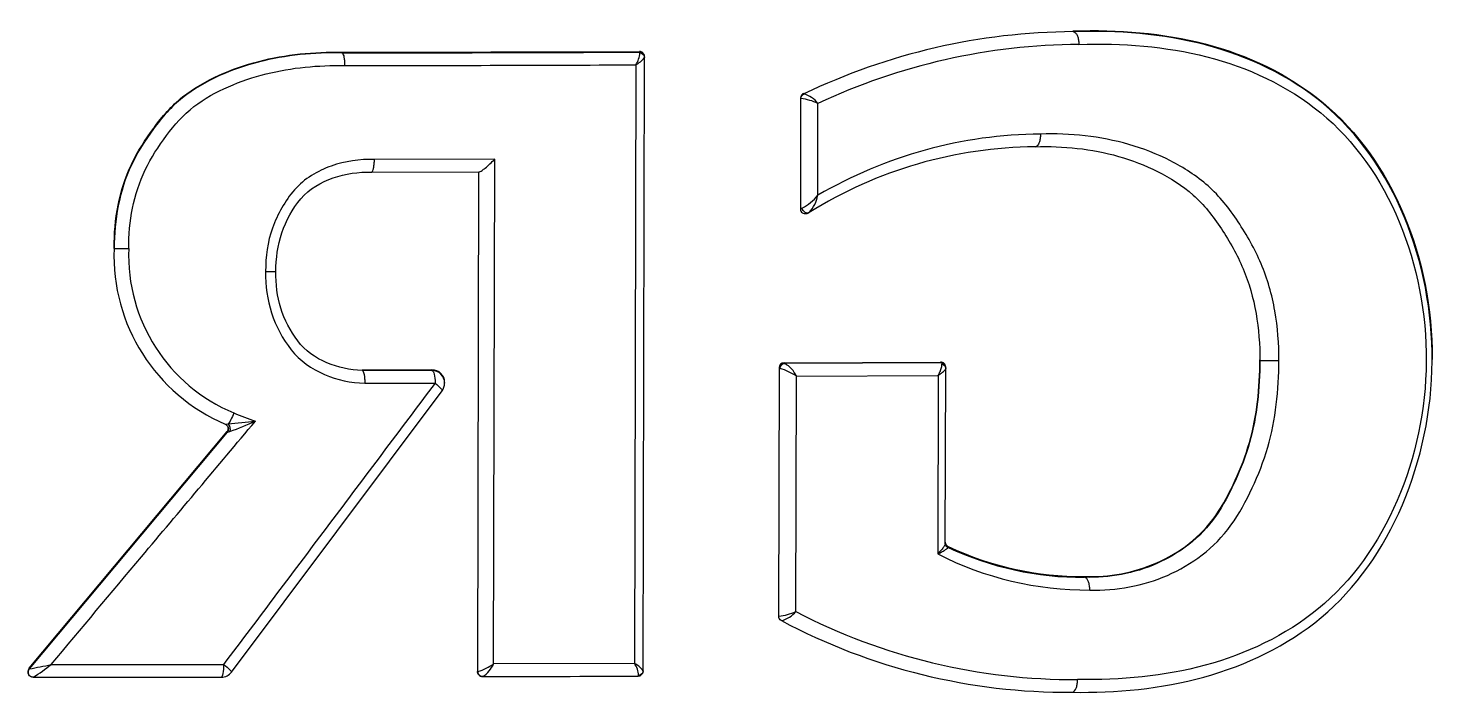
# Model space of a CAD drawing. Header units: centimetres. Extents: x -1797 to 2001, y -8788 to 1856.
# Drawn here: x -855.675 to -855.123, y -8610.468 to -8610.206 of the extents above; entities that cross this region are included whole.
import ezdxf

# ---------------------------------------------------------------- set-up
doc = ezdxf.new("R2010")
doc.units = ezdxf.units.CM
doc.header["$LTSCALE"] = 100
doc.header["$MEASUREMENT"] = 0
doc.layers.add('ID_Furniture-Fixed_01', color=141, linetype='Continuous')

msp = doc.modelspace()

# ---------------------------------------------------------------- linework, layer by layer
at = {"layer": 'ID_Furniture-Fixed_01'}
for p, q in [((-855.2640183277038, -8610.207821115473, 9.257823269087292e-05), (-855.2640302691136, -8610.207821192354, 9.257823269087292e-05)), ((-855.2640302668935, -8610.207820137206, 9.257823269087292e-05), (-855.2640296514144, -8610.207527632881, 9.257823269087292e-05)), ((-855.2640302668935, -8610.207820137206, 9.257823269087292e-05), (-855.2640183277038, -8610.207821115473, 9.257823269087292e-05)), ((-855.5517255421194, -8610.216202719272, 9.257823269087292e-05), (-855.5517249737188, -8610.215932588846, 9.257823269087292e-05)), ((-855.5517249737188, -8610.215932588846, 9.257823269087292e-05), (-855.4347170274143, -8610.215605962167, 9.257823269087292e-05)), ((-855.4347170274143, -8610.215605962167, 9.257823269087292e-05), (-855.4347176114068, -8610.215883502584, 9.257823269087292e-05)), ((-855.4347176114068, -8610.215883502584, 9.257823269087292e-05), (-855.4345340296452, -8610.216131220708, 9.257823269087292e-05)), ((-855.551722771376, -8610.21620323114, 9.257823269087292e-05), (-855.551725543072, -8610.216203172078, 9.257823269087292e-05)), ((-855.5517255421194, -8610.216202719272, 9.257823269087292e-05), (-855.551722771376, -8610.21620323114, 9.257823269087292e-05)), ((-855.4361749260304, -8610.220888315936, 9.257823269087292e-05), (-855.4366699062227, -8610.456329019764, 9.257823269087292e-05)), ((-855.4332295405027, -8610.459178265817, 9.257823269087292e-05), (-855.4327221371152, -8610.218036435475, 9.257823269087292e-05)), ((-855.4327221371152, -8610.218036435475, 9.257823269087292e-05), (-855.4327218235233, -8610.217887401881, 9.257823269087292e-05)), ((-855.4327218235233, -8610.217887401881, 9.257823269087292e-05), (-855.4327212163546, -8610.217598846826, 9.257823269087292e-05)), ((-855.3701213234983, -8610.232354604497, 9.257823269087292e-05), (-855.3701207859942, -8610.232099157165, 9.257823269087292e-05)), ((-855.3700401821054, -8610.23232820029, 9.257823269087292e-05), (-855.3701213234983, -8610.232354604497, 9.257823269087292e-05)), ((-855.3712649224306, -8610.234157491024, 9.257823269087292e-05), (-855.3713561469096, -8610.27751163182, 9.257823269087292e-05)), ((-855.3712644026548, -8610.233910469142, 9.257823269087292e-05), (-855.3712649224306, -8610.234157491024, 9.257823269087292e-05)), ((-855.3712649224306, -8610.234157491024, 9.257823269087292e-05), (-855.3711308193817, -8610.234130699564, 9.257823269087292e-05)), ((-855.3645198138522, -8610.272196478985, 9.257823269087292e-05), (-855.3644438636209, -8610.236065990877, 9.257823269087292e-05)), ((-855.4916314049726, -8610.257978960813, 9.257823269087292e-05), (-855.538965580464, -8610.258089839695, 9.257823269087292e-05)), ((-855.4920489160497, -8610.456503048224, 9.257823269087292e-05), (-855.4916314049726, -8610.257978960813, 9.257823269087292e-05)), ((-855.5401845362996, -8610.263095690152, 9.257823269087292e-05), (-855.497821884552, -8610.262997209053, 9.257823269087292e-05)), ((-855.4979768404153, -8610.262975319816, 9.257823269087292e-05), (-855.4983903597974, -8610.459499078355, 9.257823269087292e-05)), ((-855.3706189784405, -8610.277262790618, 9.257823269087292e-05), (-855.3713551650878, -8610.277512223907, 9.257823269087292e-05)), ((-855.6413866869896, -8610.293167387867, 9.257823269087292e-05), (-855.64138615753, -8610.292915763901, 9.257823269087292e-05)), ((-855.1228112044821, -8610.33673121554, 9.257823269087292e-05), (-855.1228112096503, -8610.33673367164, 9.257823269087292e-05)), ((-855.1228111559833, -8610.336708166667, 9.257823269087292e-05), (-855.1228112044821, -8610.33673121554, 9.257823269087292e-05)), ((-855.1228103640299, -8610.336331793285, 9.257823269087292e-05), (-855.1228111559833, -8610.336708166667, 9.257823269087292e-05)), ((-855.5437617366431, -8610.341149148575, 9.257823269087292e-05), (-855.5437674319239, -8610.341148903819, 9.257823269087292e-05)), ((-855.5437674300176, -8610.341147997879, 9.257823269087292e-05), (-855.5437668607221, -8610.340877441915, 9.257823269087292e-05)), ((-855.5163165375895, -8610.341088819368, 9.257823269087292e-05), (-855.5437674300176, -8610.341147997879, 9.257823269087292e-05)), ((-855.5437674300176, -8610.341147997879, 9.257823269087292e-05), (-855.5437617365994, -8610.341149148575, 9.257823269087292e-05)), ((-855.5437668607221, -8610.340877441915, 9.257823269087292e-05), (-855.5163159650754, -8610.340816733871, 9.257823269087292e-05)), ((-855.5163159650754, -8610.340816733871, 9.257823269087292e-05), (-855.5163165375895, -8610.341088819368, 9.257823269087292e-05)), ((-855.3797343757494, -8610.340344288074, 9.257823269087292e-05), (-855.3799392328444, -8610.437701964536, 9.257823269087292e-05)), ((-855.3797338560937, -8610.340097323246, 9.257823269087292e-05), (-855.3797343757494, -8610.340344288074, 9.257823269087292e-05)), ((-855.3797343757494, -8610.340344288074, 9.257823269087292e-05), (-855.3793703891345, -8610.340363338677, 9.257823269087292e-05)), ((-855.377730172487, -8610.33834880544, 9.257823269087292e-05), (-855.3777296230771, -8610.338087700085, 9.257823269087292e-05)), ((-855.3775117987086, -8610.338368880544, 9.257823269087292e-05), (-855.377730172487, -8610.33834880544, 9.257823269087292e-05)), ((-855.3777296230771, -8610.338087700085, 9.257823269087292e-05), (-855.3161978200449, -8610.337770797036, 9.257823269087292e-05)), ((-855.3161984259111, -8610.338058732978, 9.257823269087292e-05), (-855.3775117987086, -8610.338368880544, 9.257823269087292e-05)), ((-855.3729461343512, -8610.343350836656, 9.257823269087292e-05), (-855.3172099922579, -8610.343070746509, 9.257823269087292e-05)), ((-855.3172099922579, -8610.343070746509, 9.257823269087292e-05), (-855.3173575683843, -8610.413264168732, 9.257823269087292e-05)), ((-855.3161978200449, -8610.337770797036, 9.257823269087292e-05), (-855.3161984259111, -8610.338058732978, 9.257823269087292e-05)), ((-855.3143478921681, -8610.409094196115, 9.257823269087292e-05), (-855.3142031695991, -8610.340315259946, 9.257823269087292e-05)), ((-855.3142031695991, -8610.340315259946, 9.257823269087292e-05), (-855.3142026380276, -8610.340062632273, 9.257823269087292e-05)), ((-855.3142026380276, -8610.340062632273, 9.257823269087292e-05), (-855.3142020008247, -8610.339759803617, 9.257823269087292e-05)), ((-855.542760961878, -8610.346140900838, 9.257823269087292e-05), (-855.5150859543953, -8610.346081796259, 9.257823269087292e-05)), ((-855.5113264509707, -8610.345805382069, 9.257823269087292e-05), (-855.5113270678833, -8610.346098567603, 9.257823269087292e-05)), ((-855.373140711615, -8610.435906936098, 9.257823269087292e-05), (-855.3729461343512, -8610.343350836656, 9.257823269087292e-05)), ((-855.5951891872921, -8610.45971439734, 9.257823269087292e-05), (-855.5123295902597, -8610.349090966865, 9.257823269087292e-05)), ((-855.6747457897284, -8610.458207882391, 9.257823269087292e-05), (-855.5968752066613, -8610.365090091049, 9.257823269087292e-05)), ((-855.5968752066613, -8610.365090091049, 9.257823269087292e-05), (-855.5968757429903, -8610.365344979688, 9.257823269087292e-05)), ((-855.5968757429903, -8610.365344979688, 9.257823269087292e-05), (-855.6747463297827, -8610.458464541483, 9.257823269087292e-05)), ((-855.5968757429921, -8610.365344979688, 9.257823269087292e-05), (-855.5968784116351, -8610.365358665968, 9.257823269087292e-05)), ((-855.3133412074519, -8610.410777766456, 9.257823269087292e-05), (-855.3132120261077, -8610.410682047286, 9.257823269087292e-05)), ((-855.3132120261077, -8610.410682047286, 9.257823269087292e-05), (-855.3132113850463, -8610.410377384818, 9.257823269087292e-05)), ((-855.2596468791537, -8610.422452500334, 9.257823269087292e-05), (-855.2596462602771, -8610.42215838117, 9.257823269087292e-05)), ((-855.25963064231, -8610.422454365436, 9.257823269087292e-05), (-855.2596468791537, -8610.422452500334, 9.257823269087292e-05)), ((-855.3798585543307, -8610.437736922147, 9.257823269087292e-05), (-855.3799392328444, -8610.437701964536, 9.257823269087292e-05)), ((-855.6747463297827, -8610.458464541483, 9.257823269087292e-05), (-855.6747457897284, -8610.458207882391, 9.257823269087292e-05)), ((-855.6747284430714, -8610.458463559622, 9.257823269087292e-05), (-855.6747463297827, -8610.458464541483, 9.257823269087292e-05)), ((-855.4366699062227, -8610.456329019764, 9.257823269087292e-05), (-855.4920489160497, -8610.456503048224, 9.257823269087292e-05)), ((-855.4332298539441, -8610.459327227738, 9.257823269087292e-05), (-855.4332295405027, -8610.459178265819, 9.257823269087292e-05)), ((-855.6752136312009, -8610.459744991986, 9.257823269087292e-05), (-855.6752130940938, -8610.4594897334, 9.257823269087292e-05)), ((-855.4982343290587, -8610.459511480884, 9.257823269087292e-05), (-855.4983903597974, -8610.459499078355, 9.257823269087292e-05)), ((-855.4350275893669, -8610.461073689357, 9.257823269087292e-05), (-855.4352340572061, -8610.461322710373, 9.257823269087292e-05)), ((-855.2645770386605, -8610.467671663733, 9.257823269087292e-05), (-855.2645651109644, -8610.467671586914, 9.257823269087292e-05))]:
    msp.add_line(p, q, dxfattribs=at)
for centre, radius, start, end in [((-855.2623450609192, -8610.456647827341, 9.257823269087292e-05), 0.2488323415613118, 90.38803659739862, 115.6455104261681), ((-855.6677933009021, -8546.227294217799, 9.257823269087292e-05), 63.9890137674753, 270.1039271581358, 270.2086964942249), ((-855.4347218190962, -8610.21788319355, 9.257823269087292e-05), 0.002000000000000006, 359.8794401218305, 89.8794401218305), ((-855.4347075574372, -8610.21759229149, 9.257823269087292e-05), 0.001986351899266223, 359.8109127754478, 90.27315994884721), ((-855.2601520851365, -8610.458303393105, 9.257823269087292e-05), 0.245491828800461, 90.38018284926429, 115.1397706314404), ((-855.6666809061169, -8545.62097420224, 9.257823269087292e-05), 64.6003253591152, 270.1028686192474, 270.2044424351633), ((-855.4434813311316, -8610.215706518953, 9.257823269087292e-05), 0.008957375479136196, 324.6552411428303, 357.2823797850612), ((-855.440810943104, -8610.211759365602, 9.257823269087292e-05), 0.01023867122679572, 296.9231371996657, 322.1878455701061), ((-855.3692651888625, -8610.234161698801, 9.257823269087292e-05), 0.001999639054229796, 115.3498684751719, 179.8794401218305), ((-855.3692472227237, -8610.233917384297, 9.257823269087292e-05), 0.002017191784168551, 115.6618559433771, 179.8035833813244), ((-855.3729138584097, -8610.242689117114, 9.257823269087292e-05), 0.01075205156630533, 38.02368774084444, 74.49825527569858), ((-855.3739482811941, -8610.256386060877, 9.257823269087292e-05), 0.02243299351868223, 64.93284032334513, 82.78490819758156), ((-855.2756653976987, -8610.423936968022, 9.257823269087292e-05), 0.1758416426310437, 90.41416116757541, 120.3518860859811), ((-855.2776531486363, -8610.423295790242, 9.257823269087292e-05), 0.1701993292759255, 90.46235617063958, 122.0062882951481), ((-855.381947888576, -8610.25741984451, 9.257823269087292e-05), 0.02284921694484665, 299.7232920016009, 319.7065935676617), ((-855.378870420335, -8610.269326548017, 9.257823269087292e-05), 0.01463476717448792, 318.7887716641516, 348.6907982023029), ((-855.3694839154034, -8610.277590013364, 9.257823269087292e-05), 0.001855651867201591, 177.5427422027317, 235.5055173269226), ((-855.5692171323924, -8610.295828925398, 9.257823269087292e-05), 0.07221861528063822, 177.8879488602527, 246.8285171980421), ((-855.5684930813934, -8610.295762335165, 9.257823269087292e-05), 0.06719148474597789, 177.7825162185987, 247.456772686154), ((-855.5163270582486, -8610.346088728813, 9.257823269087292e-05), 0.004999920513669432, 359.8872557002308, 89.8794401218305), ((-855.5163057156662, -8610.345800072737, 9.257823269087292e-05), 0.004983349408636786, 359.9658756553316, 90.11784210676018), ((-855.3777343801769, -8610.340348496404, 9.257823269087292e-05), 0.002000000000000526, 89.87944012130936, 179.8794401218305), ((-855.3777175212388, -8610.340104009709, 9.257823269087292e-05), 0.002016345942029599, 90.34388368717057, 179.8099994243619), ((-855.3844459223676, -8610.359678704217, 9.257823269087292e-05), 0.01997108869221992, 54.84279708953592, 75.27712836261287), ((-855.3826045727922, -8610.347619159944, 9.257823269087292e-05), 0.01055954624133105, 23.84192242418503, 61.16486216543809), ((-855.3162026336006, -8610.340058423943, 9.257823269087292e-05), 0.001999999999999659, 359.8794401218305, 89.8794401218305), ((-855.3161837823748, -8610.33975254217, 9.257823269087292e-05), 0.001981794852686862, 359.7900634194181, 90.40584724856993), ((-855.5163270568135, -8610.346088046776, 9.257823269087292e-05), 0.00499999999999802, 323.1785186372972, 359.8794401218305), ((-855.4463261990525, -8609.98152465572, 9.257823269087292e-05), 0.4043270132625696, 248.5395280753193, 249.8202301597639), ((-855.5977167913227, -8610.352662801597, 9.257823269087292e-05), 0.00955931537531769, 270.4960528002566, 277.1597693569782), ((-855.598408143647, -8610.364060175816, 9.257823269087292e-05), 0.001999743174142896, 320.022671627123, 359.8752668301562), ((-855.5984044517443, -8610.363805547224, 9.257823269087292e-05), 0.00199715882138402, 319.9702249938069, 359.9367918945647), ((-855.5982407839417, -8610.363949867427, 9.257823269087292e-05), 0.001802071943048579, 4.982408264478217, 29.17426387772099), ((-855.6613062147255, -8609.687592277814, 9.257823269087292e-05), 0.6776587733485971, 275.4855728959685, 276.3968278238278), ((-855.5982621031064, -8610.364128011404, 9.257823269087292e-05), 0.002634089077934617, 338.7401489565768, 48.75067783231201), ((-855.598408143647, -8610.364060175816, 9.257823269087292e-05), 0.001999743174142896, 359.8752668301562, 7.822796630986773), ((-855.6558952028129, -8610.202362055035, 9.257823269087292e-05), 0.1734609652011408, 290.2676497556526, 293.8325839629562), ((-855.3123476968206, -8610.408878858187, 9.257823269087292e-05), 0.00199963897585275, 179.8794401218305, 244.3900300364758), ((-855.3123653946034, -8610.408585640467, 9.257823269087292e-05), 0.001981425662935143, 179.7871120294689, 244.7251816625177), ((-855.2583230303546, -8610.297535682628, 9.257823269087292e-05), 0.1299159696734105, 242.9733070214602, 270.3528288852787), ((-855.2605683560394, -8610.298878223632, 9.257823269087292e-05), 0.1235777123185111, 244.7862465367081, 270.4272390605014), ((-855.2605522309534, -8610.298613754101, 9.257823269087292e-05), 0.1235479488333054, 244.7718095087641, 270.4201507331878), ((-855.3824220777763, -8610.415080751005, 9.257823269087292e-05), 0.02280073997208807, 276.4555051360861, 294.0205486245553), ((-855.3814017492784, -8610.429122177211, 9.257823269087292e-05), 0.01069007466799652, 283.8574558231464, 320.6038680808216), ((-855.2638565789805, -8610.226198237622, 9.257823269087292e-05), 0.2364757067076822, 242.4749208079883, 270.375620499814), ((-855.2660184880599, -8610.227695676009, 9.257823269087292e-05), 0.239980316819369, 241.9570034602935, 270.3441509900496), ((-855.6732166123686, -8610.45949274459, 9.257823269087292e-05), 0.001997311759221543, 139.9619822899215, 179.8845956252277), ((-855.6732136350868, -8610.459748942121, 9.257823269087292e-05), 0.001999953587820264, 140.036937898208, 179.8868369355331), ((-855.7077951262629, -8610.271535791475, 9.257823269087292e-05), 0.1898299134554652, 280.0315891112818, 282.667626540292), ((-855.704316405366, -8610.410534814844, 9.257823269087292e-05), 0.0599233154580049, 301.2717604613051, 309.5422778737303), ((-855.6730756819077, -8542.107484488908, 9.257823269087292e-05), 68.34926084061973, 270.0057919245536, 270.0626984544753), ((-855.5051034126757, -8610.437525574183, 9.257823269087292e-05), 0.02303398365768744, 287.3504342837763, 304.5238617910689), ((-855.5030486665876, -8610.451483028752, 9.257823269087292e-05), 0.01209111687899991, 303.9224955764969, 335.4691935397672), ((-855.4412349203633, -8610.46534280002, 9.257823269087292e-05), 0.01010384029245199, 37.59803112797051, 63.14014122770916), ((-855.4439274722779, -8610.461497719014, 9.257823269087292e-05), 0.00890997850589286, 2.727760758474186, 35.45773996818118), ((-855.6732136350868, -8610.459748942121, 9.257823269087292e-05), 0.001999953587820264, 179.8868369355331, 201.8117635710711), ((-855.6741294675751, -8542.764299077453, 9.257823269087292e-05), 67.69745308721393, 270.000777906134, 270.0634190110521), ((-855.5991866462011, -8610.456711467074, 9.257823269087292e-05), 0.005000000000000174, 270.0635357906729, 323.1525758707277), ((-855.4963713661175, -8610.459490320001, 9.257823269087292e-05), 0.002020426443201629, 221.7869452613402, 267.9398267614214), ((-855.6666647488439, -8547.042115680952, 9.257823269087292e-05), 63.41962929886692, 270.1539135063168, 270.2090840244709), ((-855.4352298495166, -8610.459323019408, 9.257823269087292e-05), 0.001999695390312792, 269.8794401218305, 359.8794401218305)]:
    msp.add_arc(centre, radius, start, end, dxfattribs=at)
at = {"layer": 'ID_Furniture-Fixed_01', "extrusion": (0, 0, -1)}
for centre, major_axis, ratio, start_param, end_param in [((-855.4347221326882, -8610.218032227145, 9.257823269087292e-05), (0.00199999557248376, -4.208330474362126e-06), 0.9547526389208288, 4.804570775199521, 6.283185307179586), ((-855.3691844439511, -8610.23413560697, 9.257823269087292e-05), (-0.000742385868668435, 0.001857111526224383), 0.9690435780649556, 5.084431317406922, 6.219314000854524), ((-855.3689136433975, -8610.277268226368, 9.257823269087292e-05), (-0.001017291800975771, 0.001721951622918464), 0.8142279951474173, 3.116062862447093, 5.163589100286554), ((-855.6363867214648, -8610.29318595463, 9.257823269087292e-05), (-0.004999965508770008, 1.857178261052744e-05), 0.00530767848975204, 2.808056120695568e-05, 1.721845075547402), ((-855.5163270568135, -8610.346088046776, 9.257823269087292e-05), (-1.184287070204098e-05, 0.004999985974622143), 0.2482228029407104, 0.01801723672315791, 1.570134155233672), ((-855.3775160063981, -8610.34036857151, 9.257823269087292e-05), (-9.05393667396479e-05, -0.001997949604736411), 0.9270776524966023, 1.531426230308712, 3.095019848056804), ((-855.316203165172, -8610.340311051616, 9.257823269087292e-05), (0.00199999557248379, -4.208330460137425e-06), 0.9279598349356892, 4.867483512037171, 6.283185307179586), ((-855.5951708015061, -8610.357827985004, 9.257823269087292e-05), (-0.001876989566235837, -0.004634318738307539), 0.1699439012331276, 4.641895203096055, 5.837774648481992), ((-855.5984025242626, -8610.364067937604, 9.257823269087292e-05), (-0.001296306067176793, -0.001523020216608686), 0.9986114022539642, 2.830477665854687, 3.147386989378105), ((-855.5984025242626, -8610.364067937604, 9.257823269087292e-05), (-0.001296306067176793, -0.001523020216608686), 0.9986114022539642, 3.147386989378106, 4.709911213774055), ((-855.3778908607885, -8610.437741700864, 9.257823269087292e-05), (0.00107386381871923, 0.00168725116649789), 0.9775935159949909, 3.06849845426914, 4.1582127458176), ((-855.5991866462011, -8610.456711467074, 9.257823269087292e-05), (-0.004001176402842338, 0.002998430821833712), 0.1108490462786185, 1.715321452363154, 3.152111553085812), ((-855.4352295360757, -8610.459174057483, 9.257823269087292e-05), (-0.001999995572483472, 4.208330528485014e-06), 0.9546761555371427, 3.141592653589793, 4.609234434259561), ((-855.4962967578515, -8610.459516464816, 9.257823269087292e-05), (0.0001403212392951295, 0.001995071414711773), 0.9686522152028507, 3.07128132795527, 4.646857315357334)]:
    msp.add_ellipse(centre, major_axis=major_axis, ratio=ratio, start_param=start_param, end_param=end_param, dxfattribs=at)
at = {"layer": 'ID_Furniture-Fixed_01', "extrusion": (0, 0, -0.9999999999999999)}
for centre, major_axis, ratio, start_param, end_param in [((-855.5827585782265, -8610.302209160229, 9.257823269087292e-05), (0.004999998468919012, -3.913823314799396e-06), 0.004257341776786208, 4.907815014729092, 6.283162260930764), ((-855.185579310046, -8610.337189168076, 9.257823269087292e-05), (0.004999974402163231, -1.599931269143784e-05), 0.002306844767706571, 3.14156462517896, 5.231319776944021), ((-855.3123478965952, -8610.409098404445, 9.257823269087292e-05), (0.001999995572487172, -4.208329511942592e-06), 0.9675094839534079, 2.088501688819765, 3.141592653589793)]:
    msp.add_ellipse(centre, major_axis=major_axis, ratio=ratio, start_param=start_param, end_param=end_param, dxfattribs=at)
at = {"layer": 'ID_Furniture-Fixed_01', "extrusion": (0, 0, -0.9999999999999998)}
for centre, major_axis, ratio, start_param, end_param in [((-855.5163270568135, -8610.346088046776, 9.257823269087292e-05), (-0.004002533642212573, 0.002996618835114202), 0.1527886056443319, 1.770065430359932, 3.152170894521663), ((-855.5991866462011, -8610.456711467074, 9.257823269087292e-05), (-5.544542552579898e-06, 0.004999996925802577), 0.181035093198292, 1.569584878608655, 3.159339208942803)]:
    msp.add_ellipse(centre, major_axis=major_axis, ratio=ratio, start_param=start_param, end_param=end_param, dxfattribs=at)
at = {"layer": 'ID_Furniture-Fixed_01'}
for points, knots in [([(-855.2645770364418, -8610.467670609336, 9.257823269087292e-05), (-855.2296096937018, -8610.468316227874, 9.257823269087292e-05), (-855.1936727874129, -8610.460885159708, 9.257823269087292e-05), (-855.1391900579822, -8610.415550803904, 9.257823269087292e-05), (-855.1231126109344, -8610.3763988897, 9.257823269087292e-05), (-855.1225184511729, -8610.298592525767, 9.257823269087292e-05), (-855.1380118111094, -8610.259165769876, 9.257823269087292e-05), (-855.1931310227853, -8610.213357964458, 9.257823269087292e-05), (-855.2290702051753, -8610.206738654708, 9.257823269087292e-05), (-855.2640302668935, -8610.207820137206, 9.257823269087292e-05)], [0, 0, 0, 0, 0.2500000000000002, 0.2500000000000002, 0.5000000000000003, 0.5000000000000003, 0.7500000000000004, 0.7500000000000004, 1, 1, 1, 1]), ([(-855.2640296514144, -8610.207527632881, 9.257823269087292e-05), (-855.2287525338772, -8610.206425111754, 9.257823269087292e-05), (-855.1934931022736, -8610.212919055295, 9.257823269087292e-05), (-855.1383080399639, -8610.258380797792, 9.257823269087292e-05), (-855.1227106687027, -8610.297252844599, 9.257823269087292e-05), (-855.1228108822927, -8610.336373639308, 9.257823269087292e-05)], [0, 0, 0, 0, 0.5014886333740896, 0.5014886333740896, 1, 1, 1, 1]), ([(-855.2640183277038, -8610.207821115473, 9.257823269087292e-05), (-855.2637722139982, -8610.207830404202, 9.257823269087292e-05), (-855.2635219474812, -8610.207936410781, 9.257823269087292e-05), (-855.2632882531641, -8610.208130354566, 9.257823269087292e-05), (-855.2630545590862, -8610.208324298152, 9.257823269087292e-05), (-855.2628309917297, -8610.208611527336, 9.257823269087292e-05), (-855.2626360626875, -8610.208968253799, 9.257823269087292e-05), (-855.2624411279774, -8610.209324990636, 9.257823269087292e-05), (-855.2622694569839, -8610.209761066857, 9.257823269087292e-05), (-855.2621352623962, -8610.2102403715, 9.257823269087292e-05), (-855.2619960493323, -8610.210737600704, 9.257823269087292e-05), (-855.2618931955064, -8610.211295943533, 9.257823269087292e-05), (-855.2618358491802, -8610.211865728026, 9.257823269087292e-05), (-855.2618043772034, -8610.212178428856, 9.257823269087292e-05), (-855.2617859335558, -8610.212498411764, 9.257823269087292e-05), (-855.2617810200893, -8610.212816968675, 9.257823269087292e-05)], [0, 0, 0, 0, 0.2170166207002759, 0.2170166207002759, 0.2170166207002759, 0.4340328458989334, 0.4340328458989334, 0.4340328458989334, 0.6510553138092342, 0.6510553138092342, 0.6510553138092342, 0.876442651702413, 0.876442651702413, 0.876442651702413, 1, 1, 1, 1]), ([(-855.551725543072, -8610.216203172078, 9.257823269087292e-05), (-855.5626806068005, -8610.215968211054, 9.257823269087292e-05), (-855.5737546900316, -8610.217000378247, 9.257823269087292e-05), (-855.5898763241696, -8610.22117070926, 9.257823269087292e-05), (-855.5950942816337, -8610.222975714853, 9.257823269087292e-05), (-855.6051618088234, -8610.227554745234, 9.257823269087292e-05), (-855.6101080648116, -8610.230347239112, 9.257823269087292e-05), (-855.6187907814403, -8610.237266932576, 9.257823269087292e-05), (-855.6225131066551, -8610.24147616243, 9.257823269087292e-05), (-855.6291407109641, -8610.250552213813, 9.257823269087292e-05), (-855.6321616081552, -8610.255258244286, 9.257823269087292e-05), (-855.6393489271393, -8610.270448727235, 9.257823269087292e-05), (-855.6413450413977, -8610.281955757951, 9.257823269087292e-05), (-855.6413866869896, -8610.293167387867, 9.257823269087292e-05)], [0, 0, 0, 0, 0.2499999999999994, 0.2499999999999994, 0.3749999999999981, 0.3749999999999981, 0.4999999999999968, 0.4999999999999968, 0.6249999999999956, 0.6249999999999956, 0.7499999999999972, 0.7499999999999972, 1, 1, 1, 1]), ([(-855.64138615753, -8610.292915763901, 9.257823269087292e-05), (-855.6413650541465, -8610.287234371086, 9.257823269087292e-05), (-855.6408947553962, -8610.281625838525, 9.257823269087292e-05), (-855.6387188624619, -8610.270609262336, 9.257823269087292e-05), (-855.6369524839595, -8610.265128818784, 9.257823269087292e-05), (-855.6321467213695, -8610.25497728369, 9.257823269087292e-05), (-855.6291202444202, -8610.25026706844, 9.257823269087292e-05), (-855.6224868714837, -8610.241189323147, 9.257823269087292e-05), (-855.6187497674616, -8610.236971762228, 9.257823269087292e-05), (-855.6100704899475, -8610.230065433476, 9.257823269087292e-05), (-855.6051262684075, -8610.227276130663, 9.257823269087292e-05), (-855.5950606469044, -8610.222701109486, 9.257823269087292e-05), (-855.5898488372643, -8610.220899685184, 9.257823269087292e-05), (-855.5737622917452, -8610.21673788247, 9.257823269087292e-05), (-855.5627485354173, -8610.21569826494, 9.257823269087292e-05), (-855.5517249737188, -8610.215932588846, 9.257823269087292e-05)], [0, 0, 0, 0, 0.1249999999999978, 0.1249999999999978, 0.2499999999999957, 0.2499999999999957, 0.3749999999999935, 0.3749999999999935, 0.4999999999999944, 0.4999999999999944, 0.6249999999999953, 0.6249999999999953, 0.7499999999999963, 0.7499999999999963, 1, 1, 1, 1]), ([(-855.2617810200893, -8610.212816968675, 9.257823269087292e-05), (-855.2277303655962, -8610.211760946842, 9.257823269087292e-05), (-855.1933159835855, -8610.217994254474, 9.257823269087292e-05), (-855.1400142768605, -8610.261496935973, 9.257823269087292e-05), (-855.1248217639343, -8610.299807239171, 9.257823269087292e-05), (-855.1254349823168, -8610.375279739077, 9.257823269087292e-05), (-855.141223264937, -8610.41325308786, 9.257823269087292e-05), (-855.1939088326619, -8610.456274050603, 9.257823269087292e-05), (-855.2283763637959, -8610.463286638864, 9.257823269087292e-05), (-855.2623062992272, -8610.462668862634, 9.257823269087292e-05)], [0, 0, 0, 0, 0.25, 0.25, 0.5, 0.5, 0.75, 0.75, 1, 1, 1, 1]), ([(-855.6356342501897, -8610.293162513059, 9.257823269087292e-05), (-855.6356134425753, -8610.287803484323, 9.257823269087292e-05), (-855.6351725732363, -8610.282509692099, 9.257823269087292e-05), (-855.6331057300174, -8610.27210626282, 9.257823269087292e-05), (-855.631418934867, -8610.266939712727, 9.257823269087292e-05), (-855.6268372326297, -8610.257415093223, 9.257823269087292e-05), (-855.623956247767, -8610.252992615802, 9.257823269087292e-05), (-855.6176598280124, -8610.244457577288, 9.257823269087292e-05), (-855.6141246831623, -8610.240521256323, 9.257823269087292e-05), (-855.6058393119445, -8610.234119230709, 9.257823269087292e-05), (-855.6011425514632, -8610.231564155863, 9.257823269087292e-05), (-855.5916093545472, -8610.22736188965, 9.257823269087292e-05), (-855.5866736712758, -8610.225709231401, 9.257823269087292e-05), (-855.5714392487755, -8610.221899622567, 9.257823269087292e-05), (-855.5610945331198, -8610.220974698606, 9.257823269087292e-05), (-855.550697796283, -8610.221195443515, 9.257823269087292e-05)], [0, 0, 0, 0, 0.1249999999999996, 0.1249999999999996, 0.2499999999999993, 0.2499999999999993, 0.3749999999999989, 0.3749999999999989, 0.4999999999999986, 0.4999999999999986, 0.6249999999999982, 0.6249999999999982, 0.7499999999999978, 0.7499999999999978, 1, 1, 1, 1]), ([(-855.551722771376, -8610.21620323114, 9.257823269087292e-05), (-855.5516002566958, -8610.21621585088, 9.257823269087292e-05), (-855.551477426058, -8610.216325232574, 9.257823269087292e-05), (-855.5513644512073, -8610.21652231593, 9.257823269087292e-05), (-855.551251476478, -8610.216719399075, 9.257823269087292e-05), (-855.5511452416056, -8610.21700961883, 9.257823269087292e-05), (-855.5510545427976, -8610.217368939142, 9.257823269087292e-05), (-855.5509638412157, -8610.217728270436, 9.257823269087292e-05), (-855.5508861750893, -8610.218166616094, 9.257823269087292e-05), (-855.5508279742455, -8610.218647677311, 9.257823269087292e-05), (-855.5507684583047, -8610.219139608496, 9.257823269087292e-05), (-855.5507276254546, -8610.219690294527, 9.257823269087292e-05), (-855.5507090066674, -8610.22025210303, 9.257823269087292e-05), (-855.5506987278675, -8610.220562258372, 9.257823269087292e-05), (-855.5506949574522, -8610.220879535433, 9.257823269087292e-05), (-855.550697796283, -8610.221195443515, 9.257823269087292e-05)], [0, 0, 0, 0, 0.217965343829812, 0.217965343829812, 0.217965343829812, 0.4359302689819026, 0.4359302689819026, 0.4359302689819026, 0.6539017870495196, 0.6539017870495196, 0.6539017870495196, 0.8769461485003066, 0.8769461485003066, 0.8769461485003066, 1, 1, 1, 1]), ([(-855.276936453726, -8610.24809991931, 9.257823269087292e-05), (-855.276931446939, -8610.248417009747, 9.257823269087292e-05), (-855.2769394716822, -8610.248735545087, 9.257823269087292e-05), (-855.2769603081963, -8610.249046935649, 9.257823269087292e-05), (-855.2770010833026, -8610.249656297741, 9.257823269087292e-05), (-855.2770932399001, -8610.250253373897, 9.257823269087292e-05), (-855.2772274420793, -8610.25077765213, 9.257823269087292e-05), (-855.2773484534098, -8610.251250398596, 9.257823269087292e-05), (-855.2775069318207, -8610.251677994998, 9.257823269087292e-05), (-855.2776897590177, -8610.252025032474, 9.257823269087292e-05), (-855.2778725807086, -8610.252372059505, 9.257823269087292e-05), (-855.2780847918509, -8610.252648102372, 9.257823269087292e-05), (-855.2783088229592, -8610.252830298838, 9.257823269087292e-05), (-855.2785328543025, -8610.25301249549, 9.257823269087292e-05), (-855.2787748845947, -8610.253105870095, 9.257823269087292e-05), (-855.2790148716215, -8610.253102688152, 9.257823269087292e-05)], [0, 0, 0, 0, 0.1211089353881048, 0.1211089353881048, 0.1211089353881048, 0.3589010912644836, 0.3589010912644836, 0.3589010912644836, 0.5726048331982987, 0.5726048331982987, 0.5726048331982987, 0.7863022165380282, 0.7863022165380282, 0.7863022165380282, 1, 1, 1, 1]), ([(-855.1830995307976, -8610.337187087225, 9.257823269087292e-05), (-855.183094808561, -8610.330604725501, 9.257823269087292e-05), (-855.1835683693873, -8610.324076763716, 9.257823269087292e-05), (-855.185807596911, -8610.31132268973, 9.257823269087292e-05), (-855.1876324995276, -8610.304991952595, 9.257823269087292e-05), (-855.1926002882235, -8610.293260019655, 9.257823269087292e-05), (-855.1957288675383, -8610.287826410979, 9.257823269087292e-05), (-855.2026104817808, -8610.277367882307, 9.257823269087292e-05), (-855.2064851742978, -8610.272521694193, 9.257823269087292e-05), (-855.2154570604105, -8610.264518951835, 9.257823269087292e-05), (-855.2205716617998, -8610.261264135279, 9.257823269087292e-05), (-855.2310505156267, -8610.255927064854, 9.257823269087292e-05), (-855.236498952477, -8610.25381744693, 9.257823269087292e-05), (-855.253406206032, -8610.248943793285, 9.257823269087292e-05), (-855.2651092443332, -8610.247730124853, 9.257823269087292e-05), (-855.276936453726, -8610.24809991931, 9.257823269087292e-05)], [0, 0, 0, 0, 0.1250000000000003, 0.1250000000000003, 0.2500000000000006, 0.2500000000000006, 0.3750000000000008, 0.3750000000000008, 0.5000000000000011, 0.5000000000000011, 0.6250000000000013, 0.6250000000000013, 0.7500000000000017, 0.7500000000000017, 1, 1, 1, 1]), ([(-855.2790148716215, -8610.253102688152, 9.257823269087292e-05), (-855.2678538563334, -8610.252744200398, 9.257823269087292e-05), (-855.2568339809211, -8610.253858895143, 9.257823269087292e-05), (-855.240901394561, -8610.258387016085, 9.257823269087292e-05), (-855.2357675308901, -8610.260350450908, 9.257823269087292e-05), (-855.2258948631709, -8610.265325031565, 9.257823269087292e-05), (-855.2210790841989, -8610.268349092803, 9.257823269087292e-05), (-855.2126406452355, -8610.275836186522, 9.257823269087292e-05), (-855.2089991112664, -8610.280415974546, 9.257823269087292e-05), (-855.2024968840853, -8610.290342069784, 9.257823269087292e-05), (-855.19953109826, -8610.295495431768, 9.257823269087292e-05), (-855.1924816317758, -8610.312197553587, 9.257823269087292e-05), (-855.1905703291902, -8610.324810490729, 9.257823269087292e-05), (-855.1905792844384, -8610.337173164426, 9.257823269087292e-05)], [0, 0, 0, 0, 0.2499999999999987, 0.2499999999999987, 0.3749999999999988, 0.3749999999999988, 0.4999999999999989, 0.4999999999999989, 0.624999999999999, 0.624999999999999, 0.7499999999999991, 0.7499999999999991, 1, 1, 1, 1]), ([(-855.538965580464, -8610.258089839695, 9.257823269087292e-05), (-855.5447338863908, -8610.257947990614, 9.257823269087292e-05), (-855.5505055226479, -8610.258742451057, 9.257823269087292e-05), (-855.5613277799146, -8610.262605317104, 9.257823269087292e-05), (-855.5665063238887, -8610.265641749742, 9.257823269087292e-05), (-855.5723584466334, -8610.272183870638, 9.257823269087292e-05), (-855.5739305803611, -8610.274613003785, 9.257823269087292e-05), (-855.5768073607171, -8610.279646826639, 9.257823269087292e-05), (-855.5780957075474, -8610.282304249806, 9.257823269087292e-05), (-855.5810203113331, -8610.290573833654, 9.257823269087292e-05), (-855.5817674697016, -8610.296313140512, 9.257823269087292e-05), (-855.5817876363965, -8610.30218903864, 9.257823269087292e-05)], [0, 0, 0, 0, 0.2500000000000028, 0.2500000000000028, 0.5000000000000057, 0.5000000000000057, 0.6250000000000044, 0.6250000000000044, 0.7500000000000031, 0.7500000000000031, 1, 1, 1, 1]), ([(-855.5401845362996, -8610.263095690152, 9.257823269087292e-05), (-855.5400566654519, -8610.263105466769, 9.257823269087292e-05), (-855.5399255478612, -8610.26301878455, 9.257823269087292e-05), (-855.5398020504883, -8610.262842824382, 9.257823269087292e-05), (-855.5396785532919, -8610.262666864463, 9.257823269087292e-05), (-855.5395592711536, -8610.26239677456, 9.257823269087292e-05), (-855.5394541039498, -8610.262054924973, 9.257823269087292e-05), (-855.5393489324067, -8610.261713061282, 9.257823269087292e-05), (-855.539254977776, -8610.261290004653, 9.257823269087292e-05), (-855.5391800446353, -8610.260820787627, 9.257823269087292e-05), (-855.5391051050544, -8610.260351530267, 9.257823269087292e-05), (-855.5390471245248, -8610.259823163437, 9.257823269087292e-05), (-855.5390109203042, -8610.259279436643, 9.257823269087292e-05), (-855.5390040872865, -8610.259176816144, 9.257823269087292e-05), (-855.5389979885406, -8610.259073351637, 9.257823269087292e-05), (-855.5389926424725, -8610.25896935447, 9.257823269087292e-05), (-855.5389777467265, -8610.258679587292, 9.257823269087292e-05), (-855.5389686699793, -8610.258384126444, 9.257823269087292e-05), (-855.538965580464, -8610.258089839695, 9.257823269087292e-05)], [0, 0, 0, 0, 0.2122117680112611, 0.2122117680112611, 0.2122117680112611, 0.4244229938145537, 0.4244229938145537, 0.4244229938145537, 0.6366428674161457, 0.6366428674161457, 0.6366428674161457, 0.8488811973135971, 0.8488811973135971, 0.8488811973135971, 0.8883894713492771, 0.8883894713492771, 0.8883894713492771, 1, 1, 1, 1]), ([(-855.497821884552, -8610.262997209053, 9.257823269087292e-05), (-855.4977135220181, -8610.263004856955, 9.257823269087292e-05), (-855.4975445546763, -8610.262951999775, 9.257823269087292e-05), (-855.4973354402966, -8610.262848405626, 9.257823269087292e-05), (-855.4971272332971, -8610.262745260987, 9.257823269087292e-05), (-855.496874825654, -8610.262590416156, 9.257823269087292e-05), (-855.49660263591, -8610.26240361797, 9.257823269087292e-05), (-855.4962234876896, -8610.262143416392, 9.257823269087292e-05), (-855.4957960517788, -8610.26181504052, 9.257823269087292e-05), (-855.4953620219446, -8610.26145909325, 9.257823269087292e-05), (-855.4947588578741, -8610.260964439223, 9.257823269087292e-05), (-855.4941238859171, -8610.260401659954, 9.257823269087292e-05), (-855.4935078645588, -8610.259826061225, 9.257823269087292e-05), (-855.4929014898919, -8610.25925947618, 9.257823269087292e-05), (-855.4922989492968, -8610.258667045695, 9.257823269087292e-05), (-855.4917282968065, -8610.258079068462, 9.257823269087292e-05), (-855.4916959128516, -8610.258045701346, 9.257823269087292e-05), (-855.4916636139699, -8610.258012330465, 9.257823269087292e-05), (-855.4916314049726, -8610.257978960813, 9.257823269087292e-05)], [0, 0, 0, 0, 0.1366552677754398, 0.1366552677754398, 0.1366552677754398, 0.2722595008772362, 0.2722595008772362, 0.2722595008772362, 0.4618483837741509, 0.4618483837741509, 0.4618483837741509, 0.726051679448856, 0.726051679448856, 0.726051679448856, 0.9852872310004442, 0.9852872310004442, 0.9852872310004442, 1, 1, 1, 1]), ([(-855.5777585797603, -8610.302213078774, 9.257823269087292e-05), (-855.5777234622631, -8610.29196158209, 9.257823269087292e-05), (-855.5746776380477, -8610.281393737432, 9.257823269087292e-05), (-855.5645334541671, -8610.26968819807, 9.257823269087292e-05), (-855.5599273825485, -8610.267019589885, 9.257823269087292e-05), (-855.5503730254752, -8610.26364348393, 9.257823269087292e-05), (-855.5451487253997, -8610.262968163564, 9.257823269087292e-05), (-855.5401881859482, -8610.263095123959, 9.257823269087292e-05)], [0, 0, 0, 0, 0.4999999999999993, 0.4999999999999993, 0.7499999999999997, 0.7499999999999997, 1, 1, 1, 1]), ([(-855.367883852344, -8610.278982292575, 9.257823269087292e-05), (-855.3679706807786, -8610.279033738227, 9.257823269087292e-05), (-855.3681490916181, -8610.27913892195, 9.257823269087292e-05), (-855.368297354253, -8610.279223368627, 9.257823269087292e-05), (-855.3684316738575, -8610.279294349491, 9.257823269087292e-05), (-855.3685693315226, -8610.279359157423, 9.257823269087292e-05), (-855.3688189721927, -8610.27945328602, 9.257823269087292e-05), (-855.3692451342938, -8610.279538282743, 9.257823269087292e-05), (-855.3698400565183, -8610.279487133559, 9.257823269087292e-05), (-855.3703386420477, -8610.279319925614, 9.257823269087292e-05), (-855.3705190897024, -8610.279135537925, 9.257823269087292e-05), (-855.3705348209267, -8610.27911940587, 9.257823269087292e-05)], [0, 0, 0, 0, 0.1267282215625305, 0.3027656361574722, 0.3722616863474607, 0.4186529740897285, 0.4838186412683239, 0.6036314733698886, 0.774762862905199, 0.9830328695963445, 1, 1, 1, 1]), ([(-855.5817876363965, -8610.30218903864, 9.257823269087292e-05), (-855.5817919829162, -8610.307750217438, 9.257823269087292e-05), (-855.5811385459131, -8610.31324416141, 9.257823269087292e-05), (-855.5777123861678, -8610.323730731936, 9.257823269087292e-05), (-855.5751059435922, -8610.328677618094, 9.257823269087292e-05), (-855.5682916384314, -8610.337284224865, 9.257823269087292e-05), (-855.563609976921, -8610.340505721746, 9.257823269087292e-05), (-855.5535586772651, -8610.344821781975, 9.257823269087292e-05), (-855.5482101247837, -8610.345907623789, 9.257823269087292e-05), (-855.542760961878, -8610.346140900838, 9.257823269087292e-05)], [0, 0, 0, 0, 0.25, 0.25, 0.5, 0.5, 0.75, 0.75, 1, 1, 1, 1]), ([(-855.5437674319239, -8610.341148903819, 9.257823269087292e-05), (-855.5485559882206, -8610.340945250573, 9.257823269087292e-05), (-855.5532576383223, -8610.339982996058, 9.257823269087292e-05), (-855.5620933351195, -8610.336171674673, 9.257823269087292e-05), (-855.5662110449846, -8610.333305256412, 9.257823269087292e-05), (-855.5720436070553, -8610.32559139327, 9.257823269087292e-05), (-855.5743269026113, -8610.32118358971, 9.257823269087292e-05), (-855.5772304747854, -8610.311914306112, 9.257823269087292e-05), (-855.5777624532095, -8610.307161679086, 9.257823269087292e-05), (-855.5777585797603, -8610.302213078774, 9.257823269087292e-05)], [0, 0, 0, 0, 0.25, 0.25, 0.5, 0.5, 0.75, 0.75, 1, 1, 1, 1]), ([(-855.2596462602771, -8610.42215838117, 9.257823269087292e-05), (-855.2498255776711, -8610.422417935244, 9.257823269087292e-05), (-855.2401042357858, -8610.420726304088, 9.257823269087292e-05), (-855.2221763672571, -8610.41278067337, 9.257823269087292e-05), (-855.2138801372155, -8610.406641141402, 9.257823269087292e-05), (-855.2049760796142, -8610.393846611443, 9.257823269087292e-05), (-855.2025338571141, -8610.389077936283, 9.257823269087292e-05), (-855.1980794338913, -8610.379499706341, 9.257823269087292e-05), (-855.1961634113316, -8610.374550754756, 9.257823269087292e-05), (-855.1917552638454, -8610.359008437834, 9.257823269087292e-05), (-855.190614005942, -8610.34793784442, 9.257823269087292e-05), (-855.1905787547414, -8610.336921427685, 9.257823269087292e-05)], [0, 0, 0, 0, 0.2500000000000002, 0.2500000000000002, 0.5000000000000003, 0.5000000000000003, 0.6250000000000004, 0.6250000000000004, 0.7500000000000004, 0.7500000000000004, 1, 1, 1, 1]), ([(-855.1905792844384, -8610.337173164426, 9.257823269087292e-05), (-855.190614028478, -8610.348031127993, 9.257823269087292e-05), (-855.1917084558183, -8610.359002893007, 9.257823269087292e-05), (-855.1961006194381, -8610.374626209099, 9.257823269087292e-05), (-855.1980652478285, -8610.379726721334, 9.257823269087292e-05), (-855.2025751950448, -8610.38942009699, 9.257823269087292e-05), (-855.2049988430147, -8610.394156677123, 9.257823269087292e-05), (-855.214047408271, -8610.407105675764, 9.257823269087292e-05), (-855.222306858612, -8610.413121375295, 9.257823269087292e-05), (-855.2400796267132, -8610.420990380295, 9.257823269087292e-05), (-855.2498175120811, -8610.422707240677, 9.257823269087292e-05), (-855.25963064231, -8610.422454365436, 9.257823269087292e-05)], [0, 0, 0, 0, 0.2500000000000004, 0.2500000000000004, 0.375000000000001, 0.375000000000001, 0.5000000000000016, 0.5000000000000016, 0.7500000000000008, 0.7500000000000008, 1, 1, 1, 1]), ([(-855.2575230095256, -8610.427449189021, 9.257823269087292e-05), (-855.2470078761628, -8610.427716560267, 9.257823269087292e-05), (-855.2365342739874, -8610.42587442364, 9.257823269087292e-05), (-855.2174158180517, -8610.417489332322, 9.257823269087292e-05), (-855.2085261297482, -8610.411079828136, 9.257823269087292e-05), (-855.1986872977325, -8610.397442738815, 9.257823269087292e-05), (-855.1960650617391, -8610.39244060715, 9.257823269087292e-05), (-855.1912241923717, -8610.382203031077, 9.257823269087292e-05), (-855.1890997739636, -8610.37681680261, 9.257823269087292e-05), (-855.1843348659083, -8610.360286297273, 9.257823269087292e-05), (-855.1831369113518, -8610.348857266055, 9.257823269087292e-05), (-855.1830995307976, -8610.337187087225, 9.257823269087292e-05)], [0, 0, 0, 0, 0.2499999999999993, 0.2499999999999993, 0.4999999999999986, 0.4999999999999986, 0.6249999999999982, 0.6249999999999982, 0.7499999999999978, 0.7499999999999978, 1, 1, 1, 1]), ([(-855.5437617366431, -8610.341149148575, 9.257823269087292e-05), (-855.5436357369279, -8610.341164585814, 9.257823269087292e-05), (-855.5435104806463, -8610.341276791094, 9.257823269087292e-05), (-855.5433963406342, -8610.341476463615, 9.257823269087292e-05), (-855.5432822010914, -8610.341676135322, 9.257823269087292e-05), (-855.5431760298459, -8610.341968778224, 9.257823269087292e-05), (-855.5430866143554, -8610.342330147902, 9.257823269087292e-05), (-855.5429971884867, -8610.342691559523, 9.257823269087292e-05), (-855.5429220562098, -8610.343131677455, 9.257823269087292e-05), (-855.5428674324396, -8610.34361405851, 9.257823269087292e-05), (-855.5428127961497, -8610.344096550147, 9.257823269087292e-05), (-855.5427771710267, -8610.344634627725, 9.257823269087292e-05), (-855.5427635028975, -8610.34518374591, 9.257823269087292e-05), (-855.5427611951084, -8610.34527646149, 9.257823269087292e-05), (-855.5427594903451, -8610.34536973064, 9.257823269087292e-05), (-855.5427583927105, -8610.345463328777, 9.257823269087292e-05), (-855.5427557626456, -8610.345687600937, 9.257823269087292e-05), (-855.5427566229962, -8610.345914500842, 9.257823269087292e-05), (-855.542760961878, -8610.346140900838, 9.257823269087292e-05)], [0, 0, 0, 0, 0.2187359735456708, 0.2187359735456708, 0.2187359735456708, 0.4374703483294896, 0.4374703483294896, 0.4374703483294896, 0.656229858563905, 0.656229858563905, 0.656229858563905, 0.8750401042898444, 0.8750401042898444, 0.8750401042898444, 0.9114755103809719, 0.9114755103809719, 0.9114755103809719, 1, 1, 1, 1]), ([(-855.3158903605743, -8610.338478062811, 9.257823269087292e-05), (-855.3158082922776, -8610.33870152973, 9.257823269087292e-05), (-855.3157906402755, -8610.339010780246, 9.257823269087292e-05), (-855.3158303859475, -8610.339369410964, 9.257823269087292e-05), (-855.315878418164, -8610.339802812348, 9.257823269087292e-05), (-855.3160110588963, -8610.34032183484, 9.257823269087292e-05), (-855.3162049121395, -8610.340869848555, 9.257823269087292e-05), (-855.3163464100701, -8610.341269856342, 9.257823269087292e-05), (-855.3165226207486, -8610.34169264069, 9.257823269087292e-05), (-855.3167245334923, -8610.342120453632, 9.257823269087292e-05), (-855.3168053272341, -8610.342291639503, 9.257823269087292e-05), (-855.3168905105665, -8610.342464275582, 9.257823269087292e-05), (-855.3169795213619, -8610.342637315123, 9.257823269087292e-05), (-855.3170328062563, -8610.342740902484, 9.257823269087292e-05), (-855.3170875127614, -8610.342844733752, 9.257823269087292e-05), (-855.3171435200768, -8610.342948588, 9.257823269087292e-05), (-855.3171654758282, -8610.342989300507, 9.257823269087292e-05), (-855.3171876356894, -8610.343030024414, 9.257823269087292e-05), (-855.3172099922579, -8610.343070746509, 9.257823269087292e-05)], [0, 0, 0, 0, 0.2681422982263432, 0.2681422982263432, 0.2681422982263432, 0.5930280546177307, 0.5930280546177307, 0.5930280546177307, 0.828219800846696, 0.828219800846696, 0.828219800846696, 0.9218031634110843, 0.9218031634110843, 0.9218031634110843, 0.9777892042205755, 0.9777892042205755, 0.9777892042205755, 1, 1, 1, 1]), ([(-855.3172099922579, -8610.343070746509, 9.257823269087292e-05), (-855.3171726669409, -8610.343046293428, 9.257823269087292e-05), (-855.3171355379293, -8610.343021839413, 9.257823269087292e-05), (-855.3170986174489, -8610.342997392405, 9.257823269087292e-05), (-855.3170042960462, -8610.342934937193, 9.257823269087292e-05), (-855.3169112892595, -8610.342872496778, 9.257823269087292e-05), (-855.3168198001779, -8610.342810204707, 9.257823269087292e-05), (-855.3166671611405, -8610.342706277534, 9.257823269087292e-05), (-855.3165185044184, -8610.342602596245, 9.257823269087292e-05), (-855.3163747781794, -8610.342499791179, 9.257823269087292e-05), (-855.3160161547305, -8610.342243273602, 9.257823269087292e-05), (-855.3156850394555, -8610.341989796452, 9.257823269087292e-05), (-855.3153969042503, -8610.341749990865, 9.257823269087292e-05), (-855.3150017980172, -8610.341421156765, 9.257823269087292e-05), (-855.3146785099755, -8610.341109773311, 9.257823269087292e-05), (-855.3144711628022, -8610.340849809923, 9.257823269087292e-05), (-855.314299581755, -8610.340634688644, 9.257823269087292e-05), (-855.3142034514933, -8610.3404492292, 9.257823269087292e-05), (-855.3142031695991, -8610.340315259946, 9.257823269087292e-05)], [0, 0, 0, 0, 0.02222078523136146, 0.02222078523136146, 0.02222078523136146, 0.07831543427725966, 0.07831543427725966, 0.07831543427725966, 0.1719634424427363, 0.1719634424427363, 0.1719634424427363, 0.406946291215227, 0.406946291215227, 0.406946291215227, 0.7318424298230123, 0.7318424298230123, 0.7318424298230123, 1, 1, 1, 1]), ([(-855.5150859543953, -8610.346081796259, 9.257823269087292e-05), (-855.5289092249379, -8610.364470722365, 9.257823269087292e-05), (-855.542758188474, -8610.382889839413, 9.257823269087292e-05), (-855.5566280559894, -8610.401332337817, 9.257823269087292e-05), (-855.570491607529, -8610.419766437986, 9.257823269087292e-05), (-855.584377606064, -8610.43822597502, 9.257823269087292e-05), (-855.5982814786723, -8610.456704406084, 9.257823269087292e-05)], [0, 0, 0, 0, 0.5001140888258354, 0.5001140888258354, 0.5001140888258354, 1, 1, 1, 1]), ([(-855.6661663812022, -8610.456744980305, 9.257823269087292e-05), (-855.6542963942995, -8610.44261451506, 9.257823269087292e-05), (-855.6424367370489, -8610.428493167998, 9.257823269087292e-05), (-855.6305906175796, -8610.414384778795, 9.257823269087292e-05), (-855.6156404582046, -8610.396579566914, 9.257823269087292e-05), (-855.6007099290866, -8610.37879269305, 9.257823269087292e-05), (-855.5858055996798, -8610.361032008024, 9.257823269087292e-05)], [0, 0, 0, 0, 0.4420741022393866, 0.4420741022393866, 0.4420741022393866, 1, 1, 1, 1]), ([(-855.5968784116351, -8610.365358665968, 9.257823269087292e-05), (-855.596875824446, -8610.365378917662, 9.257823269087292e-05), (-855.5968225739841, -8610.365379146666, 9.257823269087292e-05), (-855.596723766769, -8610.365359275216, 9.257823269087292e-05), (-855.5966931885362, -8610.365353125522, 9.257823269087292e-05), (-855.5966582944059, -8610.365345115642, 9.257823269087292e-05), (-855.5966196323272, -8610.36533541852, 9.257823269087292e-05), (-855.5964500722405, -8610.365292889914, 9.257823269087292e-05), (-855.5962034339648, -8610.365216390272, 9.257823269087292e-05), (-855.5959278469252, -8610.365123938764, 9.257823269087292e-05), (-855.5958881796926, -8610.36511063155, 9.257823269087292e-05), (-855.5958477902152, -8610.365096957652, 9.257823269087292e-05), (-855.5958072755359, -8610.365083127563, 9.257823269087292e-05)], [0, 0, 0, 0, 0.3496414563609831, 0.3496414563609831, 0.3496414563609831, 0.4561424460495107, 0.4561424460495107, 0.4561424460495107, 0.9324890456034393, 0.9324890456034393, 0.9324890456034393, 1, 1, 1, 1]), ([(-855.3143478921681, -8610.409094196115, 9.257823269087292e-05), (-855.3143483381898, -8610.409306166526, 9.257823269087292e-05), (-855.3144512277997, -8610.40959536128, 9.257823269087292e-05), (-855.3146227007289, -8610.409918018222, 9.257823269087292e-05), (-855.3148001166007, -8610.41025185787, 9.257823269087292e-05), (-855.3150539979936, -8610.410630867482, 9.257823269087292e-05), (-855.3153547054428, -8610.411025804073, 9.257823269087292e-05), (-855.3157046863105, -8610.411485454304, 9.257823269087292e-05), (-855.3161251171366, -8610.411976259618, 9.257823269087292e-05), (-855.3165858124901, -8610.41247021246, 9.257823269087292e-05), (-855.3167955295664, -8610.412695068962, 9.257823269087292e-05), (-855.3170148277834, -8610.412921936286, 9.257823269087292e-05), (-855.3172414885669, -8610.413148688242, 9.257823269087292e-05), (-855.3172799612569, -8610.413187176408, 9.257823269087292e-05), (-855.317318658125, -8610.41322567312, 9.257823269087292e-05), (-855.3173575683843, -8610.413264168732, 9.257823269087292e-05)], [0, 0, 0, 0, 0.2586614212388006, 0.2586614212388006, 0.2586614212388006, 0.525259197183811, 0.525259197183811, 0.525259197183811, 0.8356148028398867, 0.8356148028398867, 0.8356148028398867, 0.9759328412208684, 0.9759328412208684, 0.9759328412208684, 1, 1, 1, 1]), ([(-855.3173575683843, -8610.413264168732, 9.257823269087292e-05), (-855.3173094139199, -8610.41324114956, 9.257823269087292e-05), (-855.3172614731045, -8610.413218129874, 9.257823269087292e-05), (-855.3172137588779, -8610.413195115518, 9.257823269087292e-05), (-855.3169329564787, -8610.413059674014, 9.257823269087292e-05), (-855.3166594865913, -8610.412924170205, 9.257823269087292e-05), (-855.3163960742979, -8610.412789877788, 9.257823269087292e-05), (-855.3158172852461, -8610.412494800514, 9.257823269087292e-05), (-855.3152795125523, -8610.41220165363, 9.257823269087292e-05), (-855.3148195976999, -8610.411927202043, 9.257823269087292e-05), (-855.3144243580398, -8610.411691345013, 9.257823269087292e-05), (-855.3140818524591, -8610.411463154634, 9.257823269087292e-05), (-855.3138222471755, -8610.411265911047, 9.257823269087292e-05), (-855.3135707215727, -8610.41107480626, 9.257823269087292e-05), (-855.3133952107239, -8610.41090341912, 9.257823269087292e-05), (-855.3133412074519, -8610.410777766456, 9.257823269087292e-05)], [0, 0, 0, 0, 0.02407441888121627, 0.02407441888121627, 0.02407441888121627, 0.164247058516087, 0.164247058516087, 0.164247058516087, 0.4743579350991948, 0.4743579350991948, 0.4743579350991948, 0.7407941729640652, 0.7407941729640652, 0.7407941729640652, 1, 1, 1, 1]), ([(-855.2575230095256, -8610.427449189021, 9.257823269087292e-05), (-855.2575209252575, -8610.427168718279, 9.257823269087292e-05), (-855.2575293652283, -8610.426887275022, 9.257823269087292e-05), (-855.2575481428942, -8610.426610803464, 9.257823269087292e-05), (-855.2575879419267, -8610.42602482544, 9.257823269087292e-05), (-855.257676265577, -8610.425448164431, 9.257823269087292e-05), (-855.2578048913622, -8610.424934550065, 9.257823269087292e-05), (-855.2579259724318, -8610.424451062434, 9.257823269087292e-05), (-855.2580860711016, -8610.424009542337, 9.257823269087292e-05), (-855.2582719411496, -8610.423646550516, 9.257823269087292e-05), (-855.2584578009389, -8610.423283578733, 9.257823269087292e-05), (-855.2586745550836, -8610.422989117991, 9.257823269087292e-05), (-855.2589042635034, -8610.422787557527, 9.257823269087292e-05), (-855.2591339723729, -8610.422585996668, 9.257823269087292e-05), (-855.2593829711725, -8610.422471778365, 9.257823269087292e-05), (-855.25963064231, -8610.422454365436, 9.257823269087292e-05)], [0, 0, 0, 0, 0.1097849791936295, 0.1097849791936295, 0.1097849791936295, 0.3429066834038255, 0.3429066834038255, 0.3429066834038255, 0.5619455286444837, 0.5619455286444837, 0.5619455286444837, 0.7809723818271197, 0.7809723818271197, 0.7809723818271197, 1, 1, 1, 1]), ([(-855.3789096835683, -8610.439463360595, 9.257823269087292e-05), (-855.3789622788329, -8610.439433255102, 9.257823269087292e-05), (-855.3790339123491, -8610.439388174442, 9.257823269087292e-05), (-855.3792677920944, -8610.439211376504, 9.257823269087292e-05), (-855.3795521289837, -8610.438919343536, 9.257823269087292e-05), (-855.3797838267476, -8610.438579085887, 9.257823269087292e-05), (-855.3798251821629, -8610.438340796765, 9.257823269087292e-05), (-855.3798325291648, -8610.438297510227, 9.257823269087292e-05)], [0, 0, 0, 0, 0.2523541859269136, 0.3609219939521302, 0.5747304561575128, 0.9335250628780261, 1, 1, 1, 1]), ([(-855.67350442468, -8610.46173030277, 9.257823269087292e-05), (-855.6735750528671, -8610.461718133225, 9.257823269087292e-05), (-855.6737572071854, -8610.461684235363, 9.257823269087292e-05), (-855.6741894226409, -8610.461527422494, 9.257823269087292e-05), (-855.6746664296918, -8610.461164990613, 9.257823269087292e-05), (-855.6750044901376, -8610.460756296454, 9.257823269087292e-05), (-855.6750589723422, -8610.46050654602, 9.257823269087292e-05), (-855.6750629542473, -8610.460488178434, 9.257823269087292e-05)], [0, 0, 0, 0, 0.1062024743202093, 0.318992834620419, 0.6179108486172998, 0.9757672526538199, 1, 1, 1, 1]), ([(-855.4978778523412, -8610.460836656614, 9.257823269087292e-05), (-855.4978825158771, -8610.4608329035, 9.257823269087292e-05), (-855.4980606789861, -8610.460689429092, 9.257823269087292e-05), (-855.4982703847843, -8610.46022363362, 9.257823269087292e-05), (-855.4984320946639, -8610.459733679081, 9.257823269087292e-05), (-855.4983885683534, -8610.459505141225, 9.257823269087292e-05), (-855.4983875143655, -8610.459499614963, 9.257823269087292e-05)], [0, 0, 0, 0, 0.01121748419884569, 0.4963177393937379, 0.9894795574974686, 1, 1, 1, 1]), ([(-855.2645651109644, -8610.467671586914, 9.257823269087292e-05), (-855.2643191393511, -8610.467680876529, 9.257823269087292e-05), (-855.2640686099296, -8610.46759369269, 9.257823269087292e-05), (-855.2638342694829, -8610.467417256928, 9.257823269087292e-05), (-855.263599929249, -8610.467240821334, 9.257823269087292e-05), (-855.2633753146968, -8610.466970268251, 9.257823269087292e-05), (-855.2631790242724, -8610.46662800514, 9.257823269087292e-05), (-855.2629827285921, -8610.466285732859, 9.257823269087292e-05), (-855.26280934476, -8610.46586230757, 9.257823269087292e-05), (-855.2626732273136, -8610.465392792961, 9.257823269087292e-05), (-855.2625371019997, -8610.464923251218, 9.257823269087292e-05), (-855.2624344930425, -8610.46439466544, 9.257823269087292e-05), (-855.2623738949726, -8610.463850804827, 9.257823269087292e-05), (-855.262365374869, -8610.463774337879, 9.257823269087292e-05), (-855.2623576443386, -8610.463697411607, 9.257823269087292e-05), (-855.2623507162941, -8610.463620154522, 9.257823269087292e-05), (-855.262322669708, -8610.46330739703, 9.257823269087292e-05), (-855.2623077285587, -8610.462987398025, 9.257823269087292e-05), (-855.2623062992272, -8610.462668862634, 9.257823269087292e-05)], [0, 0, 0, 0, 0.2124045667012822, 0.2124045667012822, 0.2124045667012822, 0.424808782246816, 0.424808782246816, 0.424808782246816, 0.6372186088900544, 0.6372186088900544, 0.6372186088900544, 0.8496408395112824, 0.8496408395112824, 0.8496408395112824, 0.8790918078397068, 0.8790918078397068, 0.8790918078397068, 1, 1, 1, 1])]:
    msp.add_open_spline(points, degree=3, knots=knots, dxfattribs=at)
msp.add_rational_spline([(-855.6732103376023, -8610.46175215843, 9.257823269087292e-05), (-855.674481460969, -8610.461751279036, 9.257823269087291e-05), (-855.6750152964598, -8610.460594856908, 9.257823269087292e-05), (-855.6755491319498, -8610.45943843478, 9.257823269087292e-05), (-855.6747284430714, -8610.458463559622, 9.257823269087292e-05)], [1, 0.8431740946934682, 1, 0.8431740946934687, 1], degree=2, knots=[0, 0, 0, 0.5, 0.5, 1, 1, 1], dxfattribs=at)

doc.saveas('drawing.dxf')
